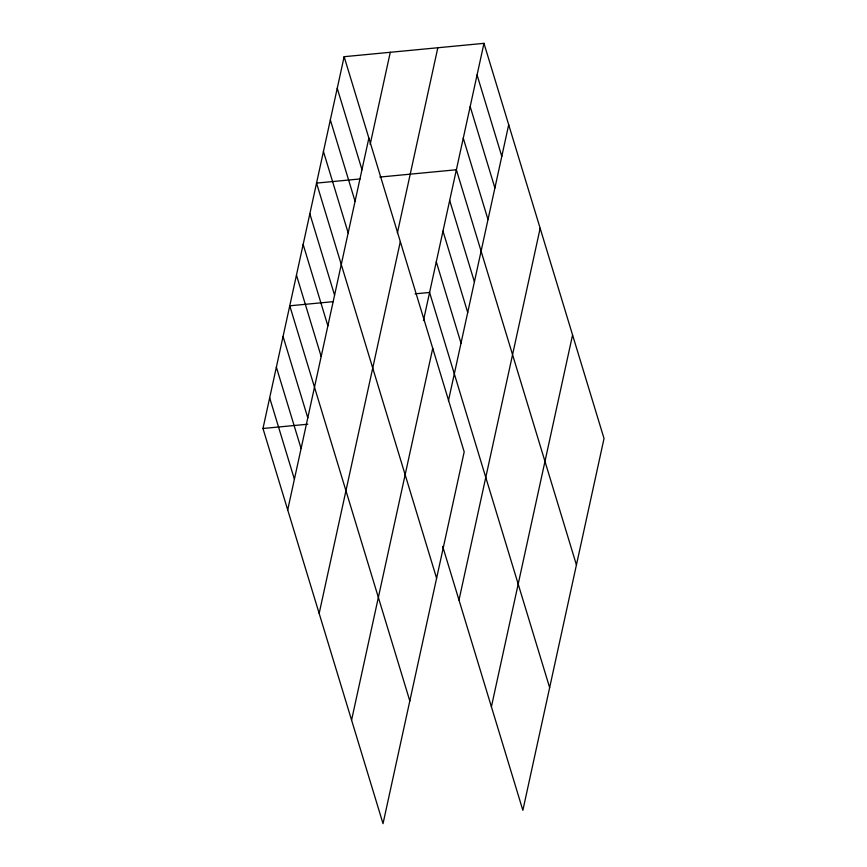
<?xml version="1.0" encoding="UTF-8"?>
<svg xmlns="http://www.w3.org/2000/svg" width="867" height="867" viewBox="0 0 867 867"><rect width="100%" height="100%" fill="white"/><g stroke="black" fill="none" stroke-linecap="round" stroke-linejoin="round"><path stroke-width="1.3" d="M344.134 56.691L464.192 451.848L383.03 823.65L262.972 428.493L344.134 56.691L483.97 43.35L604.028 438.507L522.866 810.309L442.679 546.394M287.703 509.883L368.865 138.081M370.155 144.464L390.28 52.291M397.389 232.952L437.824 47.75M319.164 613.424L400.326 241.622M423.454 320.573L483.97 43.35M351.579 720.109L432.741 348.306M448.456 400.695L508.701 124.74M458.99 600.083L540.152 228.281M491.405 706.768L572.567 334.965M360.054 178.949L316.542 183.1L436.6 578.256M379.854 177.063L456.367 169.759L576.425 564.916M333.264 301.651L289.762 305.802L409.82 700.959M415.087 293.837L429.588 292.461L549.645 687.618M262.972 428.493L307.796 424.212M477.067 74.952L501.798 156.342M470.174 106.554L494.894 187.955M463.271 138.156L488.002 219.557M449.68 200.44L474.401 281.829M442.983 231.11L467.714 312.499M436.285 261.78L461.016 343.18M337.241 88.293L361.973 169.694M330.338 119.895L355.069 201.296M323.445 151.497L348.166 232.898M309.844 213.781L334.575 295.17M303.147 244.451L327.878 325.84M296.46 275.121L321.18 356.521M283.065 336.472L307.796 417.861M276.367 367.142L301.098 448.542M269.67 397.823L294.401 479.213"/></g></svg>
